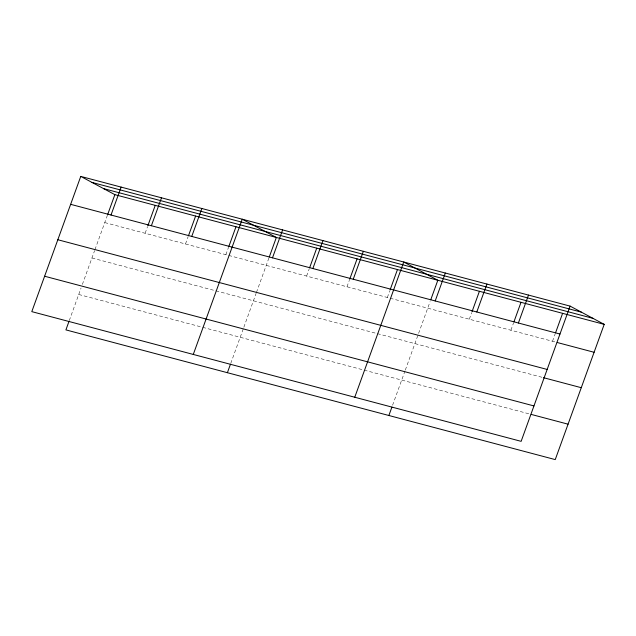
<?xml version="1.0" encoding="UTF-8"?>
<svg xmlns="http://www.w3.org/2000/svg" width="636" height="636" viewBox="0 0 636 636"><rect width="100%" height="100%" fill="white"/><g stroke="black" fill="none" stroke-linecap="round" stroke-linejoin="round"><path stroke-width="0.48" stroke-dasharray="3.18 2.39" d="M69.284 320.568L81.042 288.092M82.362 284.443L94.637 250.536M94.979 249.606L107.452 215.127M145.127 233.277L147.488 226.766M185.497 243.978L188.192 236.528M225.867 254.678L228.562 247.229M230.765 363.371L243.516 328.16M243.842 327.246L256.117 293.339M256.459 292.409L268.933 257.93M306.608 276.08L309.303 268.63M346.978 286.78L349.339 280.261M387.348 297.481L389.709 290.962M392.579 405.243L404.997 370.963M405.323 370.049L430.079 301.663M469.312 319.208L471.673 312.689M510.907 330.235L513.602 322.786M552.501 341.254L555.196 333.813M104.757 222.576L227.744 255.179M228.682 255.426L389.224 297.982M390.162 298.228L555.331 342.009M91.942 257.993L214.928 290.588M215.866 290.835L376.409 333.391M377.347 333.638L542.516 377.418M78.729 294.476L201.715 327.079M202.661 327.325L363.196 369.882M364.134 370.128L529.303 413.909"/><path stroke-width="0.95" d="M80.756 176.403L31.8 311.64L521.13 441.344L570.087 306.107L80.756 176.403L114.87 194.656L604.2 324.36L555.244 459.597L65.913 329.893L68.95 321.506M107.794 214.197L114.87 194.656M111.014 215.032L121.126 187.103M147.822 225.828L155.24 205.356M151.384 225.732L161.496 197.804M188.534 235.598L195.61 216.057M191.754 236.433L201.866 208.505M228.904 246.299L235.98 226.758M193.28 354.443L242.237 219.205L276.35 237.459L269.274 257M227.394 372.696L230.431 364.309M272.494 257.834L282.607 229.906M309.645 267.7L316.72 248.159M312.864 268.535L322.977 240.607M349.673 279.331L357.09 258.86M353.234 279.236L363.347 251.307M390.043 290.032L397.46 269.561M354.761 397.246L403.717 262.008L437.83 280.261L430.747 299.802M388.874 415.499L391.911 407.112M435.199 300.955L445.311 273.035M472.007 311.759L479.417 291.28M476.793 311.982L486.906 284.061M513.936 321.856L521.011 302.307M518.388 323.009L528.492 295.088M555.53 332.882L562.606 313.333M92.013 182.429L581.344 312.133M103.612 188.63L592.943 318.334M70.644 204.331L559.982 334.035M557.223 342.51L594.096 352.28M57.828 239.74L547.159 369.444M543.462 377.673L581.272 387.698M44.623 276.231L533.954 405.935M531.195 414.41L568.067 424.18M570.087 306.107L604.2 324.36"/></g></svg>
